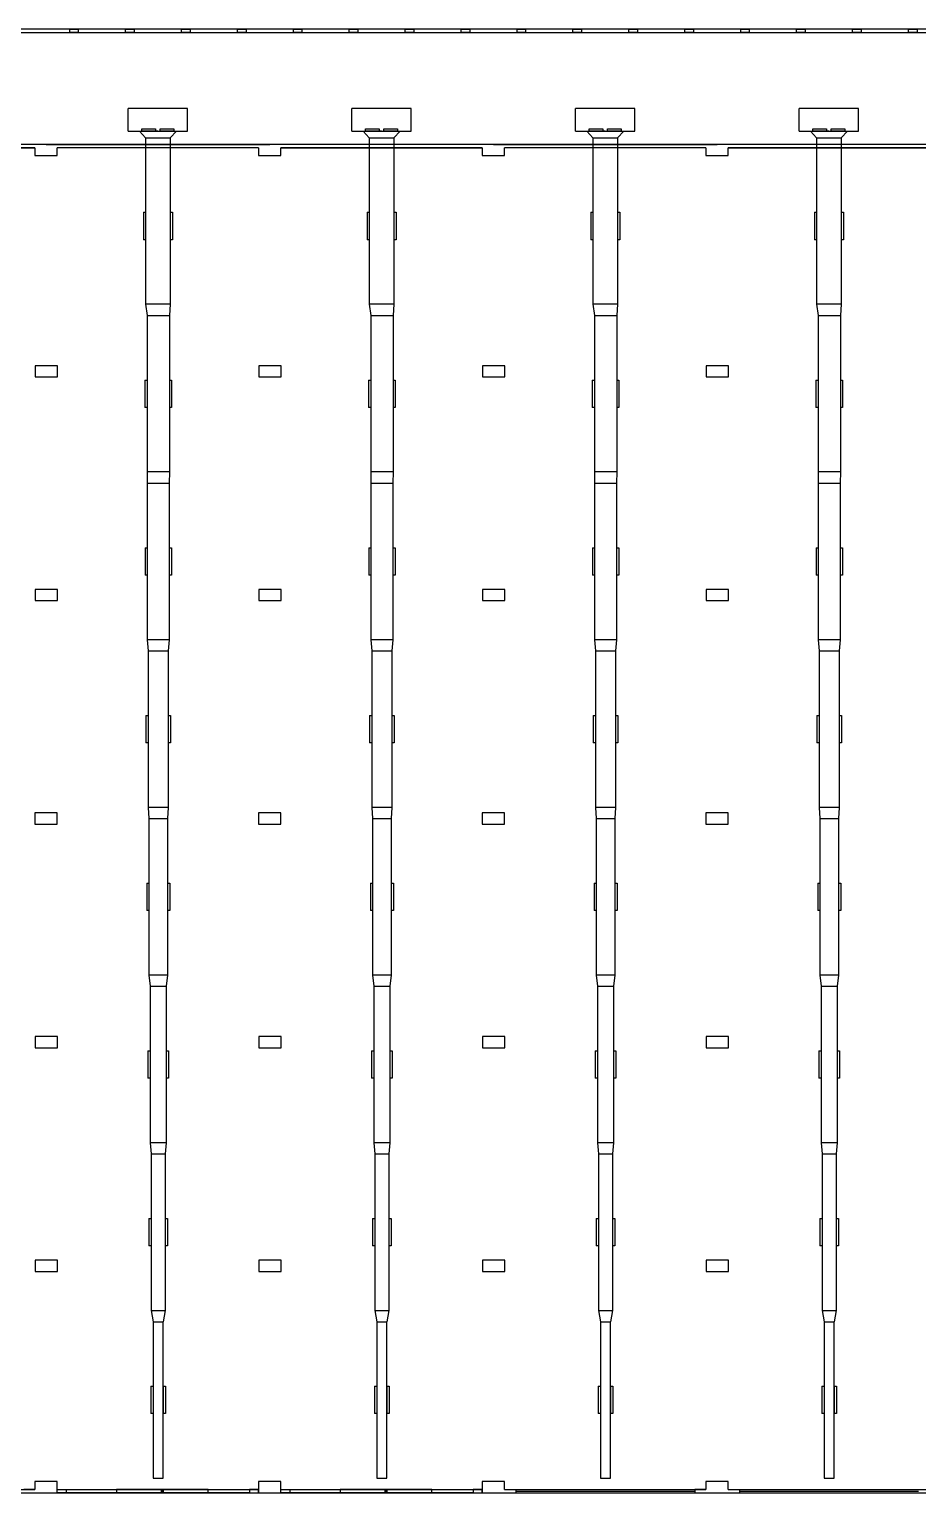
# Model space of a CAD drawing. Header units: millimetres. Extents: x 2513 to 2669, y 1505 to 1675.
# Drawn here: x 2580 to 2619.8, y 1575.6 to 1641.1 of the extents above; entities that cross this region are included whole.
import ezdxf

# ---------------------------------------------------------------- set-up
doc = ezdxf.new("R2010")
doc.units = ezdxf.units.MM
doc.layers.add('Dutos', color=130, linetype='Continuous')

msp = doc.modelspace()

# ---------------------------------------------------------------- linework, layer by layer
for p, q in [((2650.929, 1641.057), (2530.629, 1641.057)), ((2530.779, 1640.907), (2650.779, 1640.907)), ((2650.779, 1635.907), (2530.779, 1635.907)), ((2571.279, 1635.757), (2580.279, 1635.757)), ((2580.279, 1635.757), (2571.279, 1635.757)), ((2581.279, 1635.907), (2580.279, 1635.907)), ((2580.279, 1635.757), (2580.279, 1635.407)), ((2580.779, 1635.907), (2590.779, 1635.907)), ((2581.279, 1635.407), (2581.279, 1635.757)), ((2590.279, 1635.757), (2581.279, 1635.757)), ((2591.279, 1635.907), (2590.279, 1635.907)), ((2590.279, 1635.757), (2590.279, 1635.407)), ((2591.279, 1635.757), (2600.279, 1635.757)), ((2591.279, 1635.407), (2591.279, 1635.757)), ((2600.279, 1635.757), (2591.279, 1635.757)), ((2601.279, 1635.907), (2600.279, 1635.907)), ((2600.279, 1635.757), (2600.279, 1635.407)), ((2600.779, 1635.907), (2610.779, 1635.907)), ((2601.279, 1635.407), (2601.279, 1635.757)), ((2610.279, 1635.757), (2601.279, 1635.757)), ((2611.279, 1635.907), (2610.279, 1635.907)), ((2610.279, 1635.757), (2610.279, 1635.407)), ((2611.279, 1635.757), (2620.279, 1635.757)), ((2611.279, 1635.407), (2611.279, 1635.757)), ((2620.279, 1635.757), (2611.279, 1635.757)), ((2580.279, 1635.407), (2581.279, 1635.407)), ((2590.279, 1635.407), (2591.279, 1635.407)), ((2600.279, 1635.407), (2601.279, 1635.407)), ((2610.279, 1635.407), (2611.279, 1635.407)), ((2581.286, 1626.007), (2580.286, 1626.007)), ((2580.286, 1626.007), (2580.286, 1625.507)), ((2581.286, 1625.507), (2581.286, 1626.007)), ((2591.286, 1626.007), (2590.286, 1626.007)), ((2590.286, 1626.007), (2590.286, 1625.507)), ((2591.286, 1625.507), (2591.286, 1626.007)), ((2601.286, 1626.007), (2600.286, 1626.007)), ((2600.286, 1626.007), (2600.286, 1625.507)), ((2601.286, 1625.507), (2601.286, 1626.007)), ((2611.286, 1626.007), (2610.286, 1626.007)), ((2610.286, 1626.007), (2610.286, 1625.507)), ((2611.286, 1625.507), (2611.286, 1626.007)), ((2580.286, 1625.507), (2581.286, 1625.507)), ((2590.286, 1625.507), (2591.286, 1625.507)), ((2600.286, 1625.507), (2601.286, 1625.507)), ((2610.286, 1625.507), (2611.286, 1625.507)), ((2581.286, 1616.007), (2580.286, 1616.007)), ((2580.286, 1616.007), (2580.286, 1615.507)), ((2581.286, 1615.507), (2581.286, 1616.007)), ((2591.286, 1616.007), (2590.286, 1616.007)), ((2590.286, 1616.007), (2590.286, 1615.507)), ((2591.286, 1615.507), (2591.286, 1616.007)), ((2601.286, 1616.007), (2600.286, 1616.007)), ((2600.286, 1616.007), (2600.286, 1615.507)), ((2601.286, 1615.507), (2601.286, 1616.007)), ((2611.286, 1616.007), (2610.286, 1616.007)), ((2610.286, 1616.007), (2610.286, 1615.507)), ((2611.286, 1615.507), (2611.286, 1616.007)), ((2580.286, 1615.507), (2581.286, 1615.507)), ((2590.286, 1615.507), (2591.286, 1615.507)), ((2600.286, 1615.507), (2601.286, 1615.507)), ((2610.286, 1615.507), (2611.286, 1615.507)), ((2581.279, 1606.007), (2580.279, 1606.007)), ((2580.279, 1606.007), (2580.279, 1605.507)), ((2580.279, 1605.507), (2581.279, 1605.507)), ((2581.279, 1605.507), (2581.279, 1606.007)), ((2591.279, 1606.007), (2590.279, 1606.007)), ((2590.279, 1606.007), (2590.279, 1605.507)), ((2590.279, 1605.507), (2591.279, 1605.507)), ((2591.279, 1605.507), (2591.279, 1606.007)), ((2601.279, 1606.007), (2600.279, 1606.007)), ((2600.279, 1606.007), (2600.279, 1605.507)), ((2600.279, 1605.507), (2601.279, 1605.507)), ((2601.279, 1605.507), (2601.279, 1606.007)), ((2611.279, 1606.007), (2610.279, 1606.007)), ((2610.279, 1606.007), (2610.279, 1605.507)), ((2610.279, 1605.507), (2611.279, 1605.507)), ((2611.279, 1605.507), (2611.279, 1606.007)), ((2581.286, 1596.007), (2580.286, 1596.007)), ((2580.286, 1596.007), (2580.286, 1595.507)), ((2581.286, 1595.507), (2581.286, 1596.007)), ((2591.286, 1596.007), (2590.286, 1596.007)), ((2590.286, 1596.007), (2590.286, 1595.507)), ((2591.286, 1595.507), (2591.286, 1596.007)), ((2601.286, 1596.007), (2600.286, 1596.007)), ((2600.286, 1596.007), (2600.286, 1595.507)), ((2601.286, 1595.507), (2601.286, 1596.007)), ((2611.286, 1596.007), (2610.286, 1596.007)), ((2610.286, 1596.007), (2610.286, 1595.507)), ((2611.286, 1595.507), (2611.286, 1596.007)), ((2580.286, 1595.507), (2581.286, 1595.507)), ((2590.286, 1595.507), (2591.286, 1595.507)), ((2600.286, 1595.507), (2601.286, 1595.507)), ((2610.286, 1595.507), (2611.286, 1595.507)), ((2581.286, 1586.007), (2580.286, 1586.007)), ((2580.286, 1586.007), (2580.286, 1585.507)), ((2581.286, 1585.507), (2581.286, 1586.007)), ((2591.286, 1586.007), (2590.286, 1586.007)), ((2590.286, 1586.007), (2590.286, 1585.507)), ((2591.286, 1585.507), (2591.286, 1586.007)), ((2601.286, 1586.007), (2600.286, 1586.007)), ((2600.286, 1586.007), (2600.286, 1585.507)), ((2601.286, 1585.507), (2601.286, 1586.007)), ((2611.286, 1586.007), (2610.286, 1586.007)), ((2610.286, 1586.007), (2610.286, 1585.507)), ((2611.286, 1585.507), (2611.286, 1586.007)), ((2580.286, 1585.507), (2581.286, 1585.507)), ((2590.286, 1585.507), (2591.286, 1585.507)), ((2600.286, 1585.507), (2601.286, 1585.507)), ((2610.286, 1585.507), (2611.286, 1585.507)), ((2581.279, 1576.107), (2580.279, 1576.107)), ((2580.279, 1576.107), (2580.279, 1575.757)), ((2581.279, 1575.607), (2581.279, 1576.107)), ((2591.279, 1576.107), (2590.279, 1576.107)), ((2590.279, 1576.107), (2590.279, 1575.607)), ((2591.279, 1575.607), (2591.279, 1576.107)), ((2601.279, 1576.107), (2600.279, 1576.107)), ((2600.279, 1576.107), (2600.279, 1575.607)), ((2601.279, 1575.757), (2601.279, 1576.107)), ((2611.279, 1576.107), (2610.279, 1576.107)), ((2610.279, 1576.107), (2610.279, 1575.757)), ((2611.279, 1575.757), (2611.279, 1576.107)), ((2530.629, 1575.607), (2650.929, 1575.607)), ((2571.279, 1575.757), (2580.279, 1575.757)), ((2571.279, 1575.757), (2580.279, 1575.757)), ((2580.279, 1575.757), (2579.779, 1575.757)), ((2580.279, 1575.607), (2581.279, 1575.607)), ((2580.779, 1575.607), (2590.779, 1575.607)), ((2581.279, 1575.757), (2590.279, 1575.757)), ((2590.279, 1575.607), (2591.279, 1575.607)), ((2591.279, 1575.757), (2600.282, 1575.757)), ((2591.279, 1575.757), (2600.282, 1575.757)), ((2600.279, 1575.607), (2601.279, 1575.607)), ((2600.779, 1575.607), (2610.779, 1575.607)), ((2601.279, 1575.757), (2610.279, 1575.757)), ((2601.279, 1575.757), (2601.779, 1575.757)), ((2601.779, 1575.757), (2601.779, 1575.607)), ((2601.779, 1575.682), (2609.779, 1575.682)), ((2610.279, 1575.757), (2609.779, 1575.757)), ((2609.779, 1575.757), (2609.779, 1575.607)), ((2610.279, 1575.607), (2610.779, 1575.607)), ((2611.279, 1575.757), (2620.279, 1575.757)), ((2611.279, 1575.757), (2620.279, 1575.757)), ((2611.279, 1575.757), (2611.779, 1575.757)), ((2611.779, 1575.757), (2611.779, 1575.607)), ((2611.779, 1575.682), (2619.779, 1575.682))]:
    msp.add_line(p, q)
at = {"color": 1}
for p, q in [((2581.279, 1575.757), (2581.679, 1575.757)), ((2581.279, 1575.607), (2581.279, 1575.757)), ((2581.279, 1575.757), (2581.679, 1575.757)), ((2581.679, 1575.607), (2581.279, 1575.607)), ((2581.679, 1575.757), (2581.679, 1575.607)), ((2581.679, 1575.757), (2589.879, 1575.757)), ((2589.879, 1575.607), (2581.679, 1575.607)), ((2581.679, 1575.607), (2590.279, 1575.607)), ((2581.679, 1575.607), (2585.979, 1575.607)), ((2585.929, 1575.757), (2583.929, 1575.757)), ((2583.929, 1575.757), (2583.929, 1575.607)), ((2585.929, 1575.757), (2583.929, 1575.757)), ((2583.929, 1575.757), (2583.929, 1575.607)), ((2583.929, 1575.607), (2585.929, 1575.607)), ((2583.929, 1575.607), (2585.929, 1575.607)), ((2585.979, 1575.757), (2585.929, 1575.757)), ((2585.929, 1575.757), (2585.929, 1575.607)), ((2586.029, 1575.757), (2585.929, 1575.757)), ((2585.979, 1575.757), (2585.929, 1575.757)), ((2585.929, 1575.757), (2585.929, 1575.607)), ((2586.029, 1575.757), (2585.929, 1575.757)), ((2585.929, 1575.607), (2585.979, 1575.607)), ((2585.929, 1575.607), (2585.979, 1575.607)), ((2585.979, 1575.607), (2585.979, 1575.757)), ((2585.979, 1575.607), (2585.979, 1575.757)), ((2586.029, 1575.757), (2585.979, 1575.757)), ((2585.979, 1575.607), (2585.979, 1575.757)), ((2585.979, 1575.607), (2585.979, 1575.757)), ((2585.979, 1575.607), (2585.979, 1575.757)), ((2586.029, 1575.757), (2585.979, 1575.757)), ((2585.979, 1575.607), (2586.029, 1575.607)), ((2585.979, 1575.607), (2586.029, 1575.607)), ((2585.979, 1575.607), (2586.029, 1575.607)), ((2585.979, 1575.607), (2586.029, 1575.607)), ((2586.029, 1575.607), (2586.029, 1575.757)), ((2588.029, 1575.757), (2586.029, 1575.757)), ((2586.029, 1575.607), (2586.029, 1575.757)), ((2588.029, 1575.757), (2586.029, 1575.757)), ((2586.029, 1575.607), (2588.029, 1575.607)), ((2586.029, 1575.607), (2588.029, 1575.607)), ((2588.029, 1575.607), (2588.029, 1575.757)), ((2588.029, 1575.607), (2588.029, 1575.757)), ((2589.879, 1575.757), (2589.879, 1575.607)), ((2590.279, 1575.757), (2589.879, 1575.757)), ((2589.879, 1575.757), (2589.879, 1575.607)), ((2590.279, 1575.607), (2590.279, 1575.757)), ((2591.282, 1575.757), (2591.682, 1575.757)), ((2591.282, 1575.607), (2591.282, 1575.757)), ((2591.282, 1575.757), (2591.682, 1575.757)), ((2591.682, 1575.607), (2591.282, 1575.607)), ((2591.682, 1575.757), (2591.682, 1575.607)), ((2591.682, 1575.757), (2599.882, 1575.757)), ((2599.882, 1575.607), (2591.682, 1575.607)), ((2591.682, 1575.607), (2600.282, 1575.607)), ((2591.682, 1575.607), (2595.982, 1575.607)), ((2595.932, 1575.757), (2593.932, 1575.757)), ((2593.932, 1575.757), (2593.932, 1575.607)), ((2593.932, 1575.607), (2595.932, 1575.607)), ((2595.982, 1575.757), (2595.932, 1575.757)), ((2595.932, 1575.757), (2595.932, 1575.607)), ((2596.032, 1575.757), (2595.932, 1575.757)), ((2595.932, 1575.607), (2595.982, 1575.607)), ((2595.982, 1575.607), (2595.982, 1575.757)), ((2595.982, 1575.607), (2595.982, 1575.757)), ((2595.982, 1575.607), (2595.982, 1575.757)), ((2596.032, 1575.757), (2595.982, 1575.757)), ((2595.982, 1575.607), (2596.032, 1575.607)), ((2595.982, 1575.607), (2596.032, 1575.607)), ((2596.032, 1575.607), (2596.032, 1575.757)), ((2598.032, 1575.757), (2596.032, 1575.757)), ((2596.032, 1575.607), (2598.032, 1575.607)), ((2598.032, 1575.607), (2598.032, 1575.757)), ((2599.882, 1575.757), (2599.882, 1575.607)), ((2600.282, 1575.757), (2599.882, 1575.757)), ((2599.882, 1575.757), (2599.882, 1575.607)), ((2600.282, 1575.607), (2600.282, 1575.757))]:
    msp.add_line(p, q, dxfattribs=at)
at = {"layer": 'Dutos'}
for p, q in [((2581.837, 1640.907), (2581.837, 1641.057)), ((2581.837, 1641.057), (2582.221, 1641.057)), ((2582.222, 1640.907), (2581.837, 1640.907)), ((2582.221, 1641.057), (2582.221, 1640.907)), ((2584.337, 1640.907), (2584.337, 1641.057)), ((2584.337, 1641.057), (2584.721, 1641.057)), ((2584.722, 1640.907), (2584.337, 1640.907)), ((2584.721, 1641.057), (2584.721, 1640.907)), ((2586.837, 1640.907), (2586.837, 1641.057)), ((2586.837, 1641.057), (2587.221, 1641.057)), ((2587.222, 1640.907), (2586.837, 1640.907)), ((2587.221, 1641.057), (2587.221, 1640.907)), ((2589.337, 1640.907), (2589.337, 1641.057)), ((2589.337, 1641.057), (2589.721, 1641.057)), ((2589.722, 1640.907), (2589.337, 1640.907)), ((2589.721, 1641.057), (2589.721, 1640.907)), ((2591.837, 1640.907), (2591.837, 1641.057)), ((2591.837, 1641.057), (2592.221, 1641.057)), ((2592.222, 1640.907), (2591.837, 1640.907)), ((2592.221, 1641.057), (2592.221, 1640.907)), ((2594.337, 1640.907), (2594.337, 1641.057)), ((2594.337, 1641.057), (2594.721, 1641.057)), ((2594.722, 1640.907), (2594.337, 1640.907)), ((2594.721, 1641.057), (2594.721, 1640.907)), ((2596.837, 1640.907), (2596.837, 1641.057)), ((2596.837, 1641.057), (2597.221, 1641.057)), ((2597.222, 1640.907), (2596.837, 1640.907)), ((2597.221, 1641.057), (2597.221, 1640.907)), ((2599.337, 1640.907), (2599.337, 1641.057)), ((2599.337, 1641.057), (2599.721, 1641.057)), ((2599.722, 1640.907), (2599.337, 1640.907)), ((2599.721, 1641.057), (2599.721, 1640.907)), ((2601.837, 1640.907), (2601.837, 1641.057)), ((2601.837, 1641.057), (2602.221, 1641.057)), ((2602.222, 1640.907), (2601.837, 1640.907)), ((2602.221, 1641.057), (2602.221, 1640.907)), ((2604.337, 1640.907), (2604.337, 1641.057)), ((2604.337, 1641.057), (2604.721, 1641.057)), ((2604.722, 1640.907), (2604.337, 1640.907)), ((2604.721, 1641.057), (2604.721, 1640.907)), ((2606.837, 1640.907), (2606.837, 1641.057)), ((2606.837, 1641.057), (2607.221, 1641.057)), ((2607.222, 1640.907), (2606.837, 1640.907)), ((2607.221, 1641.057), (2607.221, 1640.907)), ((2609.337, 1640.907), (2609.337, 1641.057)), ((2609.337, 1641.057), (2609.721, 1641.057)), ((2609.722, 1640.907), (2609.337, 1640.907)), ((2609.721, 1641.057), (2609.721, 1640.907)), ((2611.837, 1640.907), (2611.837, 1641.057)), ((2611.837, 1641.057), (2612.221, 1641.057)), ((2612.222, 1640.907), (2611.837, 1640.907)), ((2612.221, 1641.057), (2612.221, 1640.907)), ((2614.337, 1640.907), (2614.337, 1641.057)), ((2614.337, 1641.057), (2614.721, 1641.057)), ((2614.722, 1640.907), (2614.337, 1640.907)), ((2614.721, 1641.057), (2614.721, 1640.907)), ((2616.837, 1640.907), (2616.837, 1641.057)), ((2616.837, 1641.057), (2617.221, 1641.057)), ((2617.222, 1640.907), (2616.837, 1640.907)), ((2617.221, 1641.057), (2617.221, 1640.907)), ((2619.337, 1640.907), (2619.337, 1641.057)), ((2619.337, 1641.057), (2619.721, 1641.057)), ((2619.722, 1640.907), (2619.337, 1640.907)), ((2619.721, 1641.057), (2619.721, 1640.907)), ((2584.454, 1636.507), (2584.454, 1637.507)), ((2587.104, 1637.507), (2584.454, 1637.507)), ((2587.104, 1636.507), (2587.104, 1637.507)), ((2594.454, 1636.507), (2594.454, 1637.507)), ((2597.104, 1637.507), (2594.454, 1637.507)), ((2597.104, 1636.507), (2597.104, 1637.507)), ((2604.454, 1636.507), (2604.454, 1637.507)), ((2607.104, 1637.507), (2604.454, 1637.507)), ((2607.104, 1636.507), (2607.104, 1637.507)), ((2614.454, 1636.507), (2614.454, 1637.507)), ((2617.104, 1637.507), (2614.454, 1637.507)), ((2617.104, 1636.507), (2617.104, 1637.507)), ((2584.454, 1636.507), (2587.104, 1636.507)), ((2584.954, 1636.507), (2585.229, 1636.207)), ((2585.059, 1636.607), (2585.674, 1636.607)), ((2585.059, 1636.507), (2585.059, 1636.607)), ((2585.674, 1636.507), (2585.059, 1636.507)), ((2585.779, 1636.507), (2585.367, 1636.507)), ((2585.674, 1636.607), (2585.674, 1636.507)), ((2585.884, 1636.607), (2586.499, 1636.607)), ((2585.884, 1636.507), (2585.884, 1636.607)), ((2586.499, 1636.507), (2585.884, 1636.507)), ((2586.604, 1636.507), (2586.329, 1636.207)), ((2586.499, 1636.607), (2586.499, 1636.507)), ((2594.454, 1636.507), (2597.104, 1636.507)), ((2594.954, 1636.507), (2595.229, 1636.207)), ((2595.059, 1636.607), (2595.674, 1636.607)), ((2595.059, 1636.507), (2595.059, 1636.607)), ((2595.674, 1636.507), (2595.059, 1636.507)), ((2595.779, 1636.507), (2595.367, 1636.507)), ((2595.674, 1636.607), (2595.674, 1636.507)), ((2595.884, 1636.607), (2596.499, 1636.607)), ((2595.884, 1636.507), (2595.884, 1636.607)), ((2596.499, 1636.507), (2595.884, 1636.507)), ((2596.604, 1636.507), (2596.329, 1636.207)), ((2596.499, 1636.607), (2596.499, 1636.507)), ((2604.454, 1636.507), (2607.104, 1636.507)), ((2604.954, 1636.507), (2605.229, 1636.207)), ((2605.059, 1636.607), (2605.674, 1636.607)), ((2605.059, 1636.507), (2605.059, 1636.607)), ((2605.674, 1636.507), (2605.059, 1636.507)), ((2605.779, 1636.507), (2605.367, 1636.507)), ((2605.674, 1636.607), (2605.674, 1636.507)), ((2605.884, 1636.607), (2606.499, 1636.607)), ((2605.884, 1636.507), (2605.884, 1636.607)), ((2606.499, 1636.507), (2605.884, 1636.507)), ((2606.604, 1636.507), (2606.329, 1636.207)), ((2606.499, 1636.607), (2606.499, 1636.507)), ((2614.454, 1636.507), (2617.104, 1636.507)), ((2614.954, 1636.507), (2615.229, 1636.207)), ((2615.059, 1636.607), (2615.674, 1636.607)), ((2615.059, 1636.507), (2615.059, 1636.607)), ((2615.674, 1636.507), (2615.059, 1636.507)), ((2615.779, 1636.507), (2615.367, 1636.507)), ((2615.674, 1636.607), (2615.674, 1636.507)), ((2615.884, 1636.607), (2616.499, 1636.607)), ((2615.884, 1636.507), (2615.884, 1636.607)), ((2616.499, 1636.507), (2615.884, 1636.507)), ((2616.604, 1636.507), (2616.329, 1636.207)), ((2616.499, 1636.607), (2616.499, 1636.507)), ((2585.229, 1636.207), (2586.329, 1636.207)), ((2585.229, 1636.207), (2585.229, 1628.757)), ((2586.329, 1636.207), (2586.329, 1628.757)), ((2595.229, 1636.207), (2596.329, 1636.207)), ((2595.229, 1636.207), (2595.229, 1628.757)), ((2596.329, 1636.207), (2596.329, 1628.757)), ((2605.229, 1636.207), (2606.329, 1636.207)), ((2605.229, 1636.207), (2605.229, 1628.757)), ((2606.329, 1636.207), (2606.329, 1628.757)), ((2615.229, 1636.207), (2616.329, 1636.207)), ((2615.229, 1636.207), (2615.229, 1628.757)), ((2616.329, 1636.207), (2616.329, 1628.757)), ((2585.129, 1632.87), (2585.129, 1631.645)), ((2585.129, 1632.87), (2585.229, 1632.87)), ((2585.229, 1632.87), (2585.229, 1631.645)), ((2586.329, 1632.87), (2586.329, 1631.645)), ((2586.329, 1632.87), (2586.429, 1632.87)), ((2586.429, 1632.87), (2586.429, 1631.645)), ((2595.129, 1632.87), (2595.129, 1631.645)), ((2595.129, 1632.87), (2595.229, 1632.87)), ((2595.229, 1632.87), (2595.229, 1631.645)), ((2596.329, 1632.87), (2596.329, 1631.645)), ((2596.329, 1632.87), (2596.429, 1632.87)), ((2596.429, 1632.87), (2596.429, 1631.645)), ((2605.129, 1632.87), (2605.129, 1631.645)), ((2605.129, 1632.87), (2605.229, 1632.87)), ((2605.229, 1632.87), (2605.229, 1631.645)), ((2606.329, 1632.87), (2606.329, 1631.645)), ((2606.329, 1632.87), (2606.429, 1632.87)), ((2606.429, 1632.87), (2606.429, 1631.645)), ((2615.129, 1632.87), (2615.129, 1631.645)), ((2615.129, 1632.87), (2615.229, 1632.87)), ((2615.229, 1632.87), (2615.229, 1631.645)), ((2616.329, 1632.87), (2616.329, 1631.645)), ((2616.329, 1632.87), (2616.429, 1632.87)), ((2616.429, 1632.87), (2616.429, 1631.645)), ((2585.229, 1631.645), (2585.129, 1631.645)), ((2586.429, 1631.645), (2586.329, 1631.645)), ((2595.229, 1631.645), (2595.129, 1631.645)), ((2596.429, 1631.645), (2596.329, 1631.645)), ((2605.229, 1631.645), (2605.129, 1631.645)), ((2606.429, 1631.645), (2606.329, 1631.645)), ((2615.229, 1631.645), (2615.129, 1631.645)), ((2616.429, 1631.645), (2616.329, 1631.645)), ((2586.329, 1628.757), (2585.229, 1628.757)), ((2585.229, 1628.757), (2585.293, 1628.257)), ((2586.329, 1628.757), (2586.293, 1628.257)), ((2596.329, 1628.757), (2595.229, 1628.757)), ((2595.229, 1628.757), (2595.293, 1628.257)), ((2596.329, 1628.757), (2596.293, 1628.257)), ((2606.329, 1628.757), (2605.229, 1628.757)), ((2605.229, 1628.757), (2605.293, 1628.257)), ((2606.329, 1628.757), (2606.293, 1628.257)), ((2616.329, 1628.757), (2615.229, 1628.757)), ((2615.229, 1628.757), (2615.293, 1628.257)), ((2616.329, 1628.757), (2616.293, 1628.257)), ((2585.293, 1628.257), (2586.293, 1628.257)), ((2585.293, 1628.257), (2585.293, 1621.257)), ((2586.293, 1628.257), (2586.293, 1621.257)), ((2595.293, 1628.257), (2596.293, 1628.257)), ((2595.293, 1628.257), (2595.293, 1621.257)), ((2596.293, 1628.257), (2596.293, 1621.257)), ((2605.293, 1628.257), (2606.293, 1628.257)), ((2605.293, 1628.257), (2605.293, 1621.257)), ((2606.293, 1628.257), (2606.293, 1621.257)), ((2615.293, 1628.257), (2616.293, 1628.257)), ((2615.293, 1628.257), (2615.293, 1621.257)), ((2616.293, 1628.257), (2616.293, 1621.257)), ((2585.193, 1625.37), (2585.193, 1624.145)), ((2585.193, 1625.37), (2585.293, 1625.37)), ((2585.293, 1625.37), (2585.293, 1624.145)), ((2586.293, 1625.37), (2586.293, 1624.145)), ((2586.293, 1625.37), (2586.393, 1625.37)), ((2586.393, 1625.37), (2586.393, 1624.145)), ((2595.193, 1625.37), (2595.193, 1624.145)), ((2595.193, 1625.37), (2595.293, 1625.37)), ((2595.293, 1625.37), (2595.293, 1624.145)), ((2596.293, 1625.37), (2596.293, 1624.145)), ((2596.293, 1625.37), (2596.393, 1625.37)), ((2596.393, 1625.37), (2596.393, 1624.145)), ((2605.193, 1625.37), (2605.193, 1624.145)), ((2605.193, 1625.37), (2605.293, 1625.37)), ((2605.293, 1625.37), (2605.293, 1624.145)), ((2606.293, 1625.37), (2606.293, 1624.145)), ((2606.293, 1625.37), (2606.393, 1625.37)), ((2606.393, 1625.37), (2606.393, 1624.145)), ((2615.193, 1625.37), (2615.193, 1624.145)), ((2615.193, 1625.37), (2615.293, 1625.37)), ((2615.293, 1625.37), (2615.293, 1624.145)), ((2616.293, 1625.37), (2616.293, 1624.145)), ((2616.293, 1625.37), (2616.393, 1625.37)), ((2616.393, 1625.37), (2616.393, 1624.145)), ((2585.293, 1624.145), (2585.193, 1624.145)), ((2586.393, 1624.145), (2586.293, 1624.145)), ((2595.293, 1624.145), (2595.193, 1624.145)), ((2596.393, 1624.145), (2596.293, 1624.145)), ((2605.293, 1624.145), (2605.193, 1624.145)), ((2606.393, 1624.145), (2606.293, 1624.145)), ((2615.293, 1624.145), (2615.193, 1624.145)), ((2616.393, 1624.145), (2616.293, 1624.145)), ((2586.293, 1621.257), (2585.293, 1621.257)), ((2585.293, 1621.257), (2585.303, 1620.757)), ((2586.293, 1621.257), (2586.283, 1620.757)), ((2596.293, 1621.257), (2595.293, 1621.257)), ((2595.293, 1621.257), (2595.303, 1620.757)), ((2596.293, 1621.257), (2596.283, 1620.757)), ((2606.293, 1621.257), (2605.293, 1621.257)), ((2605.293, 1621.257), (2605.303, 1620.757)), ((2606.293, 1621.257), (2606.283, 1620.757)), ((2616.293, 1621.257), (2615.293, 1621.257)), ((2615.293, 1621.257), (2615.303, 1620.757)), ((2616.293, 1621.257), (2616.283, 1620.757)), ((2585.303, 1620.757), (2586.283, 1620.757)), ((2585.303, 1620.757), (2585.303, 1613.757)), ((2586.283, 1620.757), (2586.283, 1613.757)), ((2595.303, 1620.757), (2596.283, 1620.757)), ((2595.303, 1620.757), (2595.303, 1613.757)), ((2596.283, 1620.757), (2596.283, 1613.757)), ((2605.303, 1620.757), (2606.283, 1620.757)), ((2605.303, 1620.757), (2605.303, 1613.757)), ((2606.283, 1620.757), (2606.283, 1613.757)), ((2615.303, 1620.757), (2616.283, 1620.757)), ((2615.303, 1620.757), (2615.303, 1613.757)), ((2616.283, 1620.757), (2616.283, 1613.757)), ((2585.203, 1617.87), (2585.203, 1616.645)), ((2585.203, 1617.87), (2585.303, 1617.87)), ((2585.303, 1617.87), (2585.303, 1616.645)), ((2586.283, 1617.87), (2586.283, 1616.645)), ((2586.283, 1617.87), (2586.383, 1617.87)), ((2586.383, 1617.87), (2586.383, 1616.645)), ((2595.203, 1617.87), (2595.203, 1616.645)), ((2595.203, 1617.87), (2595.303, 1617.87)), ((2595.303, 1617.87), (2595.303, 1616.645)), ((2596.283, 1617.87), (2596.283, 1616.645)), ((2596.283, 1617.87), (2596.383, 1617.87)), ((2596.383, 1617.87), (2596.383, 1616.645)), ((2605.203, 1617.87), (2605.203, 1616.645)), ((2605.203, 1617.87), (2605.303, 1617.87)), ((2605.303, 1617.87), (2605.303, 1616.645)), ((2606.283, 1617.87), (2606.283, 1616.645)), ((2606.283, 1617.87), (2606.383, 1617.87)), ((2606.383, 1617.87), (2606.383, 1616.645)), ((2615.203, 1617.87), (2615.203, 1616.645)), ((2615.203, 1617.87), (2615.303, 1617.87)), ((2615.303, 1617.87), (2615.303, 1616.645)), ((2616.283, 1617.87), (2616.283, 1616.645)), ((2616.283, 1617.87), (2616.383, 1617.87)), ((2616.383, 1617.87), (2616.383, 1616.645)), ((2585.303, 1616.645), (2585.203, 1616.645)), ((2586.383, 1616.645), (2586.283, 1616.645)), ((2595.303, 1616.645), (2595.203, 1616.645)), ((2596.383, 1616.645), (2596.283, 1616.645)), ((2605.303, 1616.645), (2605.203, 1616.645)), ((2606.383, 1616.645), (2606.283, 1616.645)), ((2615.303, 1616.645), (2615.203, 1616.645)), ((2616.383, 1616.645), (2616.283, 1616.645)), ((2586.283, 1613.757), (2585.303, 1613.757)), ((2585.303, 1613.757), (2585.343, 1613.257)), ((2586.283, 1613.757), (2586.243, 1613.257)), ((2596.283, 1613.757), (2595.303, 1613.757)), ((2595.303, 1613.757), (2595.343, 1613.257)), ((2596.283, 1613.757), (2596.243, 1613.257)), ((2606.283, 1613.757), (2605.303, 1613.757)), ((2605.303, 1613.757), (2605.343, 1613.257)), ((2606.283, 1613.757), (2606.243, 1613.257)), ((2616.283, 1613.757), (2615.303, 1613.757)), ((2615.303, 1613.757), (2615.343, 1613.257)), ((2616.283, 1613.757), (2616.243, 1613.257)), ((2585.343, 1613.257), (2586.243, 1613.257)), ((2585.343, 1613.257), (2585.343, 1606.257)), ((2586.243, 1613.257), (2586.243, 1606.257)), ((2595.343, 1613.257), (2596.243, 1613.257)), ((2595.343, 1613.257), (2595.343, 1606.257)), ((2596.243, 1613.257), (2596.243, 1606.257)), ((2605.343, 1613.257), (2606.243, 1613.257)), ((2605.343, 1613.257), (2605.343, 1606.257)), ((2606.243, 1613.257), (2606.243, 1606.257)), ((2615.343, 1613.257), (2616.243, 1613.257)), ((2615.343, 1613.257), (2615.343, 1606.257)), ((2616.243, 1613.257), (2616.243, 1606.257)), ((2585.243, 1610.37), (2585.243, 1609.145)), ((2585.243, 1610.37), (2585.343, 1610.37)), ((2585.343, 1610.37), (2585.343, 1609.145)), ((2586.243, 1610.37), (2586.243, 1609.145)), ((2586.243, 1610.37), (2586.343, 1610.37)), ((2586.343, 1610.37), (2586.343, 1609.145)), ((2595.243, 1610.37), (2595.243, 1609.145)), ((2595.243, 1610.37), (2595.343, 1610.37)), ((2595.343, 1610.37), (2595.343, 1609.145)), ((2596.243, 1610.37), (2596.243, 1609.145)), ((2596.243, 1610.37), (2596.343, 1610.37)), ((2596.343, 1610.37), (2596.343, 1609.145)), ((2605.243, 1610.37), (2605.243, 1609.145)), ((2605.243, 1610.37), (2605.343, 1610.37)), ((2605.343, 1610.37), (2605.343, 1609.145)), ((2606.243, 1610.37), (2606.243, 1609.145)), ((2606.243, 1610.37), (2606.343, 1610.37)), ((2606.343, 1610.37), (2606.343, 1609.145)), ((2615.243, 1610.37), (2615.243, 1609.145)), ((2615.243, 1610.37), (2615.343, 1610.37)), ((2615.343, 1610.37), (2615.343, 1609.145)), ((2616.243, 1610.37), (2616.243, 1609.145)), ((2616.243, 1610.37), (2616.343, 1610.37)), ((2616.343, 1610.37), (2616.343, 1609.145)), ((2585.343, 1609.145), (2585.243, 1609.145)), ((2586.343, 1609.145), (2586.243, 1609.145)), ((2595.343, 1609.145), (2595.243, 1609.145)), ((2596.343, 1609.145), (2596.243, 1609.145)), ((2605.343, 1609.145), (2605.243, 1609.145)), ((2606.343, 1609.145), (2606.243, 1609.145)), ((2615.343, 1609.145), (2615.243, 1609.145)), ((2616.343, 1609.145), (2616.243, 1609.145)), ((2586.243, 1606.257), (2585.343, 1606.257)), ((2585.343, 1606.257), (2585.381, 1605.757)), ((2586.243, 1606.257), (2586.206, 1605.757)), ((2596.243, 1606.257), (2595.343, 1606.257)), ((2595.343, 1606.257), (2595.381, 1605.757)), ((2596.243, 1606.257), (2596.206, 1605.757)), ((2606.243, 1606.257), (2605.343, 1606.257)), ((2605.343, 1606.257), (2605.381, 1605.757)), ((2606.243, 1606.257), (2606.206, 1605.757)), ((2616.243, 1606.257), (2615.343, 1606.257)), ((2615.343, 1606.257), (2615.381, 1605.757)), ((2616.243, 1606.257), (2616.206, 1605.757)), ((2585.381, 1605.757), (2586.206, 1605.757)), ((2585.381, 1605.757), (2585.381, 1598.757)), ((2586.206, 1605.757), (2586.206, 1598.757)), ((2595.381, 1605.757), (2596.206, 1605.757)), ((2595.381, 1605.757), (2595.381, 1598.757)), ((2596.206, 1605.757), (2596.206, 1598.757)), ((2605.381, 1605.757), (2606.206, 1605.757)), ((2605.381, 1605.757), (2605.381, 1598.757)), ((2606.206, 1605.757), (2606.206, 1598.757)), ((2615.381, 1605.757), (2616.206, 1605.757)), ((2615.381, 1605.757), (2615.381, 1598.757)), ((2616.206, 1605.757), (2616.206, 1598.757)), ((2585.281, 1602.87), (2585.281, 1601.645)), ((2585.281, 1602.87), (2585.381, 1602.87)), ((2585.381, 1602.87), (2585.381, 1601.645)), ((2586.206, 1602.87), (2586.206, 1601.645)), ((2586.206, 1602.87), (2586.306, 1602.87)), ((2586.306, 1602.87), (2586.306, 1601.645)), ((2595.281, 1602.87), (2595.281, 1601.645)), ((2595.281, 1602.87), (2595.381, 1602.87)), ((2595.381, 1602.87), (2595.381, 1601.645)), ((2596.206, 1602.87), (2596.206, 1601.645)), ((2596.206, 1602.87), (2596.306, 1602.87)), ((2596.306, 1602.87), (2596.306, 1601.645)), ((2605.281, 1602.87), (2605.281, 1601.645)), ((2605.281, 1602.87), (2605.381, 1602.87)), ((2605.381, 1602.87), (2605.381, 1601.645)), ((2606.206, 1602.87), (2606.206, 1601.645)), ((2606.206, 1602.87), (2606.306, 1602.87)), ((2606.306, 1602.87), (2606.306, 1601.645)), ((2615.281, 1602.87), (2615.281, 1601.645)), ((2615.281, 1602.87), (2615.381, 1602.87)), ((2615.381, 1602.87), (2615.381, 1601.645)), ((2616.206, 1602.87), (2616.206, 1601.645)), ((2616.206, 1602.87), (2616.306, 1602.87)), ((2616.306, 1602.87), (2616.306, 1601.645)), ((2585.381, 1601.645), (2585.281, 1601.645)), ((2586.306, 1601.645), (2586.206, 1601.645)), ((2595.381, 1601.645), (2595.281, 1601.645)), ((2596.306, 1601.645), (2596.206, 1601.645)), ((2605.381, 1601.645), (2605.281, 1601.645)), ((2606.306, 1601.645), (2606.206, 1601.645)), ((2615.381, 1601.645), (2615.281, 1601.645)), ((2616.306, 1601.645), (2616.206, 1601.645)), ((2586.206, 1598.757), (2585.381, 1598.757)), ((2585.381, 1598.757), (2585.431, 1598.257)), ((2586.206, 1598.757), (2586.156, 1598.257)), ((2596.206, 1598.757), (2595.381, 1598.757)), ((2595.381, 1598.757), (2595.431, 1598.257)), ((2596.206, 1598.757), (2596.156, 1598.257)), ((2606.206, 1598.757), (2605.381, 1598.757)), ((2605.381, 1598.757), (2605.431, 1598.257)), ((2606.206, 1598.757), (2606.156, 1598.257)), ((2616.206, 1598.757), (2615.381, 1598.757)), ((2615.381, 1598.757), (2615.431, 1598.257)), ((2616.206, 1598.757), (2616.156, 1598.257)), ((2585.431, 1598.257), (2586.156, 1598.257)), ((2585.431, 1598.257), (2585.431, 1591.257)), ((2586.156, 1598.257), (2586.156, 1591.257)), ((2595.431, 1598.257), (2596.156, 1598.257)), ((2595.431, 1598.257), (2595.431, 1591.257)), ((2596.156, 1598.257), (2596.156, 1591.257)), ((2605.431, 1598.257), (2606.156, 1598.257)), ((2605.431, 1598.257), (2605.431, 1591.257)), ((2606.156, 1598.257), (2606.156, 1591.257)), ((2615.431, 1598.257), (2616.156, 1598.257)), ((2615.431, 1598.257), (2615.431, 1591.257)), ((2616.156, 1598.257), (2616.156, 1591.257)), ((2585.331, 1595.37), (2585.331, 1594.145)), ((2585.331, 1595.37), (2585.431, 1595.37)), ((2585.431, 1595.37), (2585.431, 1594.145)), ((2586.156, 1595.37), (2586.156, 1594.145)), ((2586.156, 1595.37), (2586.256, 1595.37)), ((2586.256, 1595.37), (2586.256, 1594.145)), ((2595.331, 1595.37), (2595.331, 1594.145)), ((2595.331, 1595.37), (2595.431, 1595.37)), ((2595.431, 1595.37), (2595.431, 1594.145)), ((2596.156, 1595.37), (2596.156, 1594.145)), ((2596.156, 1595.37), (2596.256, 1595.37)), ((2596.256, 1595.37), (2596.256, 1594.145)), ((2605.331, 1595.37), (2605.331, 1594.145)), ((2605.331, 1595.37), (2605.431, 1595.37)), ((2605.431, 1595.37), (2605.431, 1594.145)), ((2606.156, 1595.37), (2606.156, 1594.145)), ((2606.156, 1595.37), (2606.256, 1595.37)), ((2606.256, 1595.37), (2606.256, 1594.145)), ((2615.331, 1595.37), (2615.331, 1594.145)), ((2615.331, 1595.37), (2615.431, 1595.37)), ((2615.431, 1595.37), (2615.431, 1594.145)), ((2616.156, 1595.37), (2616.156, 1594.145)), ((2616.156, 1595.37), (2616.256, 1595.37)), ((2616.256, 1595.37), (2616.256, 1594.145)), ((2585.431, 1594.145), (2585.331, 1594.145)), ((2586.256, 1594.145), (2586.156, 1594.145)), ((2595.431, 1594.145), (2595.331, 1594.145)), ((2596.256, 1594.145), (2596.156, 1594.145)), ((2605.431, 1594.145), (2605.331, 1594.145)), ((2606.256, 1594.145), (2606.156, 1594.145)), ((2615.431, 1594.145), (2615.331, 1594.145)), ((2616.256, 1594.145), (2616.156, 1594.145)), ((2586.156, 1591.257), (2585.431, 1591.257)), ((2585.431, 1591.257), (2585.481, 1590.757)), ((2586.156, 1591.257), (2586.106, 1590.757)), ((2596.156, 1591.257), (2595.431, 1591.257)), ((2595.431, 1591.257), (2595.481, 1590.757)), ((2596.156, 1591.257), (2596.106, 1590.757)), ((2606.156, 1591.257), (2605.431, 1591.257)), ((2605.431, 1591.257), (2605.481, 1590.757)), ((2606.156, 1591.257), (2606.106, 1590.757)), ((2616.156, 1591.257), (2615.431, 1591.257)), ((2615.431, 1591.257), (2615.481, 1590.757)), ((2616.156, 1591.257), (2616.106, 1590.757)), ((2585.481, 1590.757), (2586.106, 1590.757)), ((2585.481, 1590.757), (2585.481, 1583.757)), ((2586.106, 1590.757), (2586.106, 1583.757)), ((2595.481, 1590.757), (2596.106, 1590.757)), ((2595.481, 1590.757), (2595.481, 1583.757)), ((2596.106, 1590.757), (2596.106, 1583.757)), ((2605.481, 1590.757), (2606.106, 1590.757)), ((2605.481, 1590.757), (2605.481, 1583.757)), ((2606.106, 1590.757), (2606.106, 1583.757)), ((2615.481, 1590.757), (2616.106, 1590.757)), ((2615.481, 1590.757), (2615.481, 1583.757)), ((2616.106, 1590.757), (2616.106, 1583.757)), ((2585.381, 1587.87), (2585.381, 1586.645)), ((2585.381, 1587.87), (2585.481, 1587.87)), ((2585.481, 1587.87), (2585.481, 1586.645)), ((2586.106, 1587.87), (2586.106, 1586.645)), ((2586.106, 1587.87), (2586.206, 1587.87)), ((2586.206, 1587.87), (2586.206, 1586.645)), ((2595.381, 1587.87), (2595.381, 1586.645)), ((2595.381, 1587.87), (2595.481, 1587.87)), ((2595.481, 1587.87), (2595.481, 1586.645)), ((2596.106, 1587.87), (2596.106, 1586.645)), ((2596.106, 1587.87), (2596.206, 1587.87)), ((2596.206, 1587.87), (2596.206, 1586.645)), ((2605.381, 1587.87), (2605.381, 1586.645)), ((2605.381, 1587.87), (2605.481, 1587.87)), ((2605.481, 1587.87), (2605.481, 1586.645)), ((2606.106, 1587.87), (2606.106, 1586.645)), ((2606.106, 1587.87), (2606.206, 1587.87)), ((2606.206, 1587.87), (2606.206, 1586.645)), ((2615.381, 1587.87), (2615.381, 1586.645)), ((2615.381, 1587.87), (2615.481, 1587.87)), ((2615.481, 1587.87), (2615.481, 1586.645)), ((2616.106, 1587.87), (2616.106, 1586.645)), ((2616.106, 1587.87), (2616.206, 1587.87)), ((2616.206, 1587.87), (2616.206, 1586.645)), ((2585.481, 1586.645), (2585.381, 1586.645)), ((2586.206, 1586.645), (2586.106, 1586.645)), ((2595.481, 1586.645), (2595.381, 1586.645)), ((2596.206, 1586.645), (2596.106, 1586.645)), ((2605.481, 1586.645), (2605.381, 1586.645)), ((2606.206, 1586.645), (2606.106, 1586.645)), ((2615.481, 1586.645), (2615.381, 1586.645)), ((2616.206, 1586.645), (2616.106, 1586.645)), ((2585.481, 1583.757), (2586.106, 1583.757)), ((2585.481, 1583.757), (2585.568, 1583.257)), ((2585.568, 1583.257), (2586.018, 1583.257)), ((2585.568, 1583.257), (2585.568, 1576.257)), ((2586.106, 1583.757), (2586.018, 1583.257)), ((2586.018, 1576.257), (2586.018, 1583.257)), ((2595.481, 1583.757), (2596.106, 1583.757)), ((2595.481, 1583.757), (2595.568, 1583.257)), ((2595.568, 1583.257), (2596.018, 1583.257)), ((2595.568, 1583.257), (2595.568, 1576.257)), ((2596.106, 1583.757), (2596.018, 1583.257)), ((2596.018, 1576.257), (2596.018, 1583.257)), ((2605.481, 1583.757), (2606.106, 1583.757)), ((2605.481, 1583.757), (2605.568, 1583.257)), ((2605.568, 1583.257), (2606.018, 1583.257)), ((2605.568, 1583.257), (2605.568, 1576.257)), ((2606.106, 1583.757), (2606.018, 1583.257)), ((2606.018, 1576.257), (2606.018, 1583.257)), ((2615.481, 1583.757), (2616.106, 1583.757)), ((2615.481, 1583.757), (2615.568, 1583.257)), ((2615.568, 1583.257), (2616.018, 1583.257)), ((2615.568, 1583.257), (2615.568, 1576.257)), ((2616.106, 1583.757), (2616.018, 1583.257)), ((2616.018, 1576.257), (2616.018, 1583.257)), ((2585.468, 1580.37), (2585.468, 1579.145)), ((2585.468, 1580.37), (2585.568, 1580.37)), ((2585.568, 1580.37), (2585.568, 1579.145)), ((2586.018, 1580.37), (2586.018, 1579.145)), ((2586.018, 1580.37), (2586.118, 1580.37)), ((2586.118, 1580.37), (2586.118, 1579.145)), ((2595.468, 1580.37), (2595.468, 1579.145)), ((2595.468, 1580.37), (2595.568, 1580.37)), ((2595.568, 1580.37), (2595.568, 1579.145)), ((2596.018, 1580.37), (2596.018, 1579.145)), ((2596.018, 1580.37), (2596.118, 1580.37)), ((2596.118, 1580.37), (2596.118, 1579.145)), ((2605.468, 1580.37), (2605.468, 1579.145)), ((2605.468, 1580.37), (2605.568, 1580.37)), ((2605.568, 1580.37), (2605.568, 1579.145)), ((2606.018, 1580.37), (2606.018, 1579.145)), ((2606.018, 1580.37), (2606.118, 1580.37)), ((2606.118, 1580.37), (2606.118, 1579.145)), ((2615.468, 1580.37), (2615.468, 1579.145)), ((2615.468, 1580.37), (2615.568, 1580.37)), ((2615.568, 1580.37), (2615.568, 1579.145)), ((2616.018, 1580.37), (2616.018, 1579.145)), ((2616.018, 1580.37), (2616.118, 1580.37)), ((2616.118, 1580.37), (2616.118, 1579.145)), ((2585.568, 1579.145), (2585.468, 1579.145)), ((2586.118, 1579.145), (2586.018, 1579.145)), ((2595.568, 1579.145), (2595.468, 1579.145)), ((2596.118, 1579.145), (2596.018, 1579.145)), ((2605.568, 1579.145), (2605.468, 1579.145)), ((2606.118, 1579.145), (2606.018, 1579.145)), ((2615.568, 1579.145), (2615.468, 1579.145)), ((2616.118, 1579.145), (2616.018, 1579.145)), ((2585.568, 1576.257), (2586.018, 1576.257)), ((2595.568, 1576.257), (2596.018, 1576.257)), ((2605.568, 1576.257), (2606.018, 1576.257)), ((2615.568, 1576.257), (2616.018, 1576.257))]:
    msp.add_line(p, q, dxfattribs=at)

doc.saveas('drawing.dxf')
